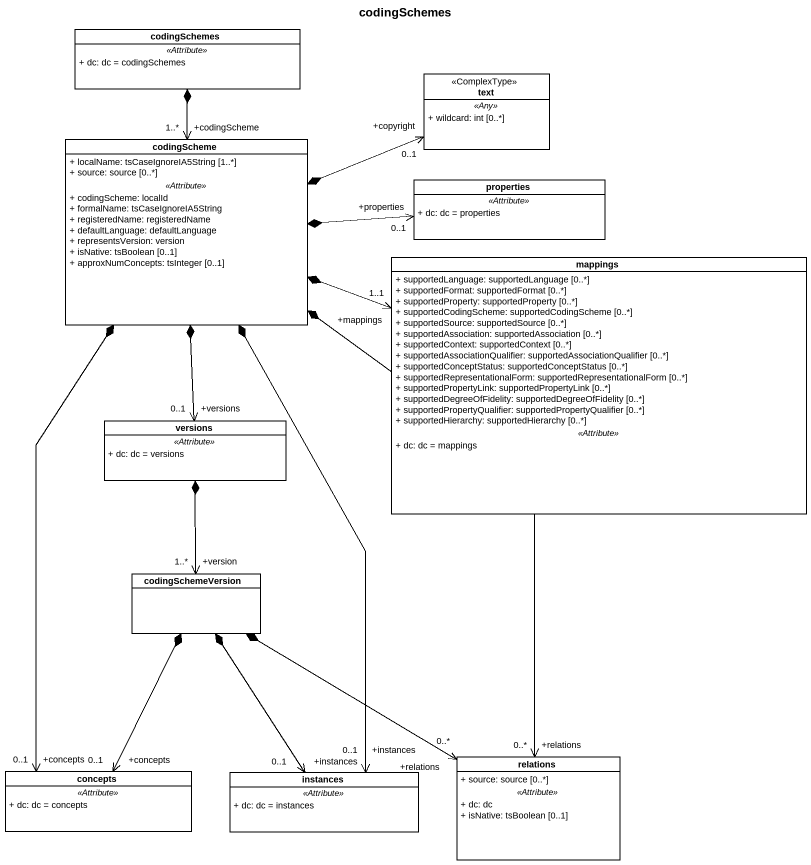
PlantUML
@startuml
title codingSchemes
hide circle
hide empty members
skinparam classAttributeIconSize 0
class codingSchemes #FFFFFF {
  .. <<Attribute>> ..
  + dc: dc = codingSchemes
}
class text <<ComplexType>> #FFFFFF {
  .. <<Any>> ..
  + wildcard: int [0..*]
}
class codingScheme #FFFFFF {
  + localName: tsCaseIgnoreIA5String [1..*]
  + source: source [0..*]
  .. <<Attribute>> ..
  + codingScheme: localId
  + formalName: tsCaseIgnoreIA5String
  + registeredName: registeredName
  + defaultLanguage: defaultLanguage
  + representsVersion: version
  + isNative: tsBoolean [0..1]
  + approxNumConcepts: tsInteger [0..1]
}
class properties #FFFFFF {
  .. <<Attribute>> ..
  + dc: dc = properties
}
class mappings #FFFFFF {
  + supportedLanguage: supportedLanguage [0..*]
  + supportedFormat: supportedFormat [0..*]
  + supportedProperty: supportedProperty [0..*]
  + supportedCodingScheme: supportedCodingScheme [0..*]
  + supportedSource: supportedSource [0..*]
  + supportedAssociation: supportedAssociation [0..*]
  + supportedContext: supportedContext [0..*]
  + supportedAssociationQualifier: supportedAssociationQualifier [0..*]
  + supportedConceptStatus: supportedConceptStatus [0..*]
  + supportedRepresentationalForm: supportedRepresentationalForm [0..*]
  + supportedPropertyLink: supportedPropertyLink [0..*]
  + supportedDegreeOfFidelity: supportedDegreeOfFidelity [0..*]
  + supportedPropertyQualifier: supportedPropertyQualifier [0..*]
  + supportedHierarchy: supportedHierarchy [0..*]
  .. <<Attribute>> ..
  + dc: dc = mappings
}
class versions #FFFFFF {
  .. <<Attribute>> ..
  + dc: dc = versions
}
class codingSchemeVersion #FFFFFF
class relations #FFFFFF {
  + source: source [0..*]
  .. <<Attribute>> ..
  + dc: dc
  + isNative: tsBoolean [0..1]
}
class concepts #FFFFFF {
  .. <<Attribute>> ..
  + dc: dc = concepts
}
class instances #FFFFFF {
  .. <<Attribute>> ..
  + dc: dc = instances
}
text "+copyright\n0..1" <-left-* codingScheme
codingScheme "+codingScheme\n1..*" <-up-* codingSchemes
properties "+properties\n0..1" <-left-* codingScheme
mappings "+mappings\n1..1" <-left-* codingScheme
versions "+versions\n0..1" <-up-* codingScheme
codingSchemeVersion "+version\n1..*" <-up-* versions
relations "+relations\n0..*" <-up-* codingScheme
relations "+relations\n0..*" <-left-* codingSchemeVersion
concepts "+concepts\n0..1" <-up-* codingScheme
concepts "+concepts\n0..1" <-up-* codingSchemeVersion
instances "+instances\n0..1" <-up-* codingScheme
instances "+instances\n0..1" <-up-* codingSchemeVersion
@enduml
